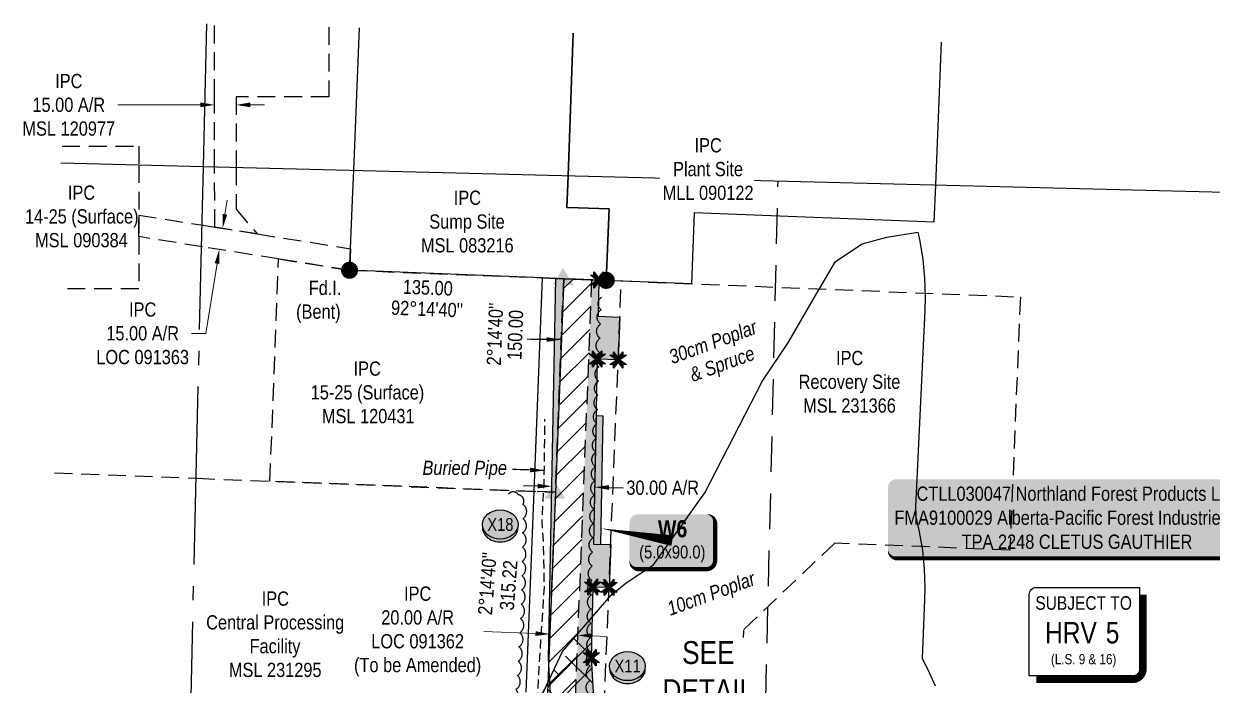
# Model space of a CAD drawing. Extents: x 395420 to 400963, y 6163329 to 6167492.
# Drawn here: x 395462 to 396295, y 6164770 to 6165233 of the extents above; entities that cross this region are included whole.
import ezdxf
from ezdxf.enums import TextEntityAlignment as Align

# ---------------------------------------------------------------- set-up
doc = ezdxf.new("R2010")
doc.units = 0
doc.header["$LTSCALE"] = 5
doc.header["$PDSIZE"] = 0.5
for name, pattern in [('0', [1, 1, 0]), ('foc-ACCESSROAD', [3.75, 2.5, -1.25]), ('foc-LSD', [8, 5, -3]), ('foc-QUARTERLINE', [33, 25, -3, 2, -3]), ('UG_PIPE', [1.875, 1.25, -0.625])]:
    doc.linetypes.add(name, pattern=pattern)
doc.layers.get('Defpoints').update_dxf_attribs({"color": 9})
for name, color, linetype in [('AS-PIPE-UG', 44, 'UG_PIPE'), ('AS-PIPE-UG-T', 44, 'Continuous'), ('AS-WILDLIFE', 131, 'Continuous'), ('C-AR', 13, 'foc-ACCESSROAD'), ('C-RW', 13, 'Continuous'), ('C-WS', 13, 'foc-ACCESSROAD'), ('CG-NOTES', 7, 'Continuous'), ('CTW', 7, 'Continuous'), ('DETAIL-T', 7, 'Continuous'), ('L-BD', 7, 'Continuous'), ('L-MON', 1, 'Continuous'), ('L-QSEC', 8, 'foc-QUARTERLINE'), ('L-SEC', 7, 'Continuous'), ('L-SECTION-LSD', 7, 'foc-LSD'), ('P-CROSSINGS', 250, 'Continuous'), ('P-PROPOSED', 10, 'Continuous'), ('P-PROPOSED-EXISTING-H', 59, 'Continuous'), ('P-PROPOSED-H', 21, 'Continuous'), ('P-TEMP-BLOCKS', 250, 'Continuous'), ('P-TEMP-H', 41, 'Continuous'), ('P-TEMP_WORKSPACE', 46, 'Continuous'), ('P-TXT', 4, 'Continuous'), ('T-BUSH', 110, '0'), ('T-BUSH-T', 110, 'Continuous'), ('WETLAND', 143, 'Continuous')]:
    doc.layers.add(name, color=color, linetype=linetype)
doc.layers.add('C-AR-T', color=13, linetype='Continuous', lineweight=9)
doc.layers.add('C-WS-T', color=13, linetype='Continuous', lineweight=9)
doc.layers.add('NM-WETLAND-H', color=7, linetype='Continuous', true_color=0x8affff)
doc.styles.add('80', font='ARIALN.TTF', dxfattribs={"height": 10})
doc.styles.add('80CG', font='ARIALN.TTF', dxfattribs={"height": 10})
doc.styles.add('80L', font='ARIALN.TTF', dxfattribs={"height": 10})
doc.styles.add('BOLD', font='ARIALNB.TTF')
doc.styles.add('Crossing', font='ARIALN.TTF', dxfattribs={"height": 10})
doc.styles.add('HRV', font='ARIALN.TTF', dxfattribs={"height": 3})
doc.dimstyles.new('Compass 5 000', dxfattribs={"dimscale": 5, "dimtxt": 9, "dimasz": 2, "dimexe": 0.2, "dimexo": 0.0625, "dimgap": 0.5, "dimtad": 0, "dimtih": 1, "dimtoh": 1, "dimzin": 0, "dimdsep": 46, "dimtxsty": '80CG', "dimcen": 0.1, "dimse1": 1, "dimse2": 1, "dimclrd": 256, "dimclrt": 256, "dimaunit": 1, "dimadec": 4, "dimazin": 0, "dimtfac": 0.06, "dimtofl": 0, "dimtmove": 0, "dimatfit": 1, "dimfxl": 0.2, "dimtolj": 1, "dimtzin": 0, "dimlwd": -1, "dimarcsym": 0})

# ---------------------------------------------------------------- blocks, each defined once
blk = doc.blocks.new('fdia')
at = {"color": 255, "const_width": 1}
blk.add_lwpolyline([(-0.5, 0, 1), (0.5, 0, 1)], format="xyb", close=True, dxfattribs=at)
blk = doc.blocks.new('Fdiaa')
blk.add_blockref('fdia', (0, 0))
blk = doc.blocks.new('fdib')
at = {"color": 1, "const_width": 1.6}
blk.add_lwpolyline([(-0.4, 0, 1), (0.4, 0, 1)], format="xyb", close=True, dxfattribs=at)
at = {"color": 1}
blk.add_circle((0, 0), 0.8, dxfattribs=at)
blk = doc.blocks.new('Fdibb')
blk.add_blockref('fdib', (0, 0))
blk = doc.blocks.new('fdicc')
for name in ['Fdibb', 'Fdiaa']:
    blk.add_blockref(name, (0, 0))
blk = doc.blocks.new('FDI')
blk.add_blockref('fdicc', (0, 0))
blk = doc.blocks.new('*U34')
h = blk.add_hatch(color=255)
edge = h.paths.add_edge_path()
edge.add_line((-126.5, -28.5), (126.5, -28.5))
edge.add_arc((126.5, -22.5), 6, 270, 360)
edge.add_line((132.5, -22.5), (132.5, 21))
edge.add_arc((126.5, 21), 6, 0, 90)
edge.add_line((126.5, 27), (-126.5, 27))
edge.add_arc((-126.5, 21), 6, 90, 180)
edge.add_line((-132.5, 21), (-132.5, -22.5))
edge.add_arc((-126.5, -22.5), 6, 180, 270)
at = {"color": 44, "flags": 128}
blk.add_lwpolyline([(-126.5, -28.5, 3, 3, 0), (126.5, -28.5, 3, 3, 0.414214), (132.5, -22.5, 3, 3, 0), (132.5, 21, 3, 0, 0.414214), (126.5, 27, 0, 0, 0), (-126.5, 27, 0, 0, 0.414214), (-132.5, 21, 0, 0, 0), (-132.5, -22.5, 0, 3, 0.414214)], format="xyseb", close=True, dxfattribs=at)
at = {"color": 44, "style": '80'}
blk.add_attdef('ENTER_TEXT_001', (-35.99, -5), '', height=10, dxfattribs=at)
blk = doc.blocks.new('*D52')
at = {"layer": 'C-AR-T', "transparency": 16777216}
for p, q in [((395602.69, 6165099.91), (395604.27, 6165109.78)), ((395597.18, 6165065.35), (395589.38, 6165016.42)), ((395589.38, 6165016.42), (395579.38, 6165016.42))]:
    blk.add_line(p, q, dxfattribs=at)
for points in [[(395601.05, 6165100.17), (395604.34, 6165099.65), (395601.12, 6165090.03)], [(395595.54, 6165065.61), (395598.83, 6165065.09), (395598.76, 6165075.23)]]:
    blk.add_solid(points, dxfattribs=at)
at = {"layer": 'Defpoints', "color": 0, "transparency": 16777216}
for p in [(395609.81, 6165088.65), (395598.76, 6165075.23), (395607.44, 6165073.84)]:
    blk.add_point(p, dxfattribs=at)
at = {"layer": 'C-AR-T', "transparency": 16777216, "insert": (395545.08, 6165016.42), "char_height": 10, "attachment_point": 5, "style": '80CG'}
blk.add_mtext('\\A1;IPC\\P15.00 A/R\\PLOC 091363', dxfattribs=at)
blk = doc.blocks.new('*D53')
at = {"layer": 'C-AR-T', "transparency": 16777216}
for p, q in [((395585.53, 6165176.63), (395527.61, 6165176.62)), ((395620.53, 6165176.63), (395630.53, 6165176.64))]:
    blk.add_line(p, q, dxfattribs=at)
for points in [[(395585.53, 6165178.3), (395585.53, 6165174.96), (395595.53, 6165176.63)], [(395620.53, 6165178.3), (395620.53, 6165174.97), (395610.53, 6165176.63)]]:
    blk.add_solid(points, dxfattribs=at)
at = {"layer": 'Defpoints', "color": 0, "transparency": 16777216}
for p in [(395610.53, 6165176.63), (395595.54, 6165159.51), (395610.53, 6165159.51)]:
    blk.add_point(p, dxfattribs=at)
at = {"layer": 'C-AR-T', "transparency": 16777216, "insert": (395493.32, 6165176.62), "char_height": 10, "attachment_point": 5, "style": '80CG'}
blk.add_mtext('\\A1;IPC\\P15.00 A/R\\PMSL 120977', dxfattribs=at)
blk = doc.blocks.new('STRIA')
blk.add_hatch(color=255).paths.add_polyline_path([(-0.04, 1.52), (-1.47, -0.87), (1.39, -0.87)])
blk = doc.blocks.new('STRIAA')
blk.add_blockref('STRIA', (0, 0))
blk = doc.blocks.new('STRIB')
at = {"color": 1}
blk.add_solid([(-1.12, -0.67), (-0.04, 1.13), (1.04, -0.67)], dxfattribs=at)
blk = doc.blocks.new('STRIBB')
blk.add_blockref('STRIB', (0, 0))
blk = doc.blocks.new('STRICC')
for name in ['STRIAA', 'STRIBB']:
    blk.add_blockref(name, (0, 0))
blk = doc.blocks.new('fdspike')
blk.add_blockref('STRICC', (0, 0))
blk = doc.blocks.new('HRV')
blk.add_lwpolyline([(-35.14, 31.6), (37.21, 31.6), (37.21, -25.54, -0.414214), (32.21, -30.54), (-40.14, -30.54), (-40.14, 26.6, -0.414214)], format="xyb", close=True)
at = {"const_width": 5, "flags": 128}
blk.add_lwpolyline([(-35.14, -33.04), (32.21, -33.04, 0.414214), (39.71, -25.54), (39.71, 26.6)], format="xyb", dxfattribs=at)
at = {"style": '80L'}
blk.add_text('SUBJECT TO', height=9.5, dxfattribs=at).set_placement((-2.01, 13.06), align=Align.BOTTOM_CENTER)
blk.add_attdef('(N.W.1/4 00)', text='', height=7.12, dxfattribs=at).set_placement((-2.01, -24.45), align=Align.BOTTOM_CENTER)
at = {"layer": 'CTW', "color": 3, "style": 'HRV'}
blk.add_text('HRV', height=15, dxfattribs=at).set_placement((-10.88, -0.18), align=Align.MIDDLE_CENTER)
blk.add_attdef('0', text='', height=15, dxfattribs=at).set_placement((18.28, -0.18), align=Align.MIDDLE_CENTER)
blk = doc.blocks.new('xing2')
h = blk.add_hatch(color=50)
h.dxf.hatch_style = 1
edge = h.paths.add_edge_path()
edge.add_ellipse((0, 0), major_axis=(-12.5, 0), ratio=0.816297, start_angle=0, end_angle=360)
h = blk.add_hatch(color=250)
h.dxf.hatch_style = 1
edge = h.paths.add_edge_path()
edge.add_ellipse((0, -2.05), major_axis=(-12.5, 0), ratio=0.816297, start_angle=0, end_angle=180)
edge.add_line((12.5, -2.05), (12.5, 0))
edge.add_ellipse((0, 0), major_axis=(-12.5, 0), ratio=0.816297, start_angle=0, end_angle=180, ccw=False)
edge.add_line((-12.5, 0), (-12.5, -2.05))
at = {"color": 250}
blk.add_ellipse((0, 0), major_axis=(-12.5, 0), ratio=0.816297, dxfattribs=at)
blk.add_ellipse((0, -2.05), major_axis=(-12.5, 0), ratio=0.816297, start_param=0, end_param=3.141593, dxfattribs=at)
at = {"color": 250, "style": 'Crossing'}
blk.add_attdef('CROSSING', text='', height=9, dxfattribs=at).set_placement((0.09, 0.02), align=Align.MIDDLE_CENTER)
at = {"color": 250, "style": 'Crossing', "flags": 1}
for tag, p in [('OWNER', (0.09, -12.49)), ('DESCRIPTION', (0.09, -25.77)), ('LOCATION', (0.09, -39.3)), ('DWG_REF', (0.09, -52.84))]:
    blk.add_attdef(tag, text='', height=9, dxfattribs=at).set_placement(p, align=Align.MIDDLE_CENTER)
blk = doc.blocks.new('*D70')
at = {"layer": 'C-AR-T', "transparency": 16777216}
for p, q in [((395820.33, 6164805.97), (395784.14, 6164807.42)), ((395860.06, 6164804.38), (395870.06, 6164803.98))]:
    blk.add_line(p, q, dxfattribs=at)
for points in [[(395820.39, 6164807.64), (395820.26, 6164804.3), (395830.32, 6164805.57)], [(395860.13, 6164806.05), (395860, 6164802.72), (395850.07, 6164804.78)]]:
    blk.add_solid(points, dxfattribs=at)
at = {"layer": 'Defpoints', "color": 0, "transparency": 16777216}
for p in [(395830.99, 6164822.27), (395850.74, 6164821.48), (395830.32, 6164805.57)]:
    blk.add_point(p, dxfattribs=at)
at = {"layer": 'C-AR-T', "transparency": 16777216, "insert": (395737.75, 6164807.42), "char_height": 10, "attachment_point": 5, "style": '80CG'}
blk.add_mtext('\\A1;IPC\\P20.00 A/R\\PLOC 091362\\P(To be Amended)', dxfattribs=at)
blk = doc.blocks.new('TEMP')
h = blk.add_hatch(color=255)
h.dxf.hatch_style = 1
h.paths.add_polyline_path([(0, 0.25), (-0.67, 1.15), (-0.67, 0.67), (-1.15, 0.67), (-0.25, 0), (-1.15, -0.67), (-0.67, -0.67), (-0.67, -1.15), (0, -0.25), (0.67, -1.15), (0.67, -0.67), (1.15, -0.67), (0.25, 0), (1.15, 0.67), (0.67, 0.67), (0.67, 1.15)])
h.paths.add_polyline_path([(0.57, 0.85), (0.57, 0.57), (0.85, 0.57), (0.08, 0), (0.85, -0.57), (0.57, -0.57), (0.57, -0.85), (0, -0.08), (-0.57, -0.85), (-0.57, -0.57), (-0.85, -0.57), (-0.08, 0), (-0.85, 0.57), (-0.57, 0.57), (-0.57, 0.85), (0, 0.08)], flags=16)
h = blk.add_hatch(color=1)
h.dxf.hatch_style = 1
h.paths.add_polyline_path([(0, 0.08), (-0.57, 0.85), (-0.57, 0.57), (-0.85, 0.57), (-0.08, 0), (-0.85, -0.57), (-0.57, -0.57), (-0.57, -0.85), (0, -0.08), (0.57, -0.85), (0.57, -0.57), (0.85, -0.57), (0.08, 0), (0.85, 0.57), (0.57, 0.57), (0.57, 0.85)])
at = {"color": 1}
for p, q in [((-0.08, 0), (0.08, 0)), ((0, 0.08), (0, -0.08))]:
    blk.add_line(p, q, dxfattribs=at)
at = {"color": 255, "flags": 128}
blk.add_lwpolyline([(-0.25, 0), (-1.15, 0.67), (-0.67, 0.67), (-0.67, 1.15), (0, 0.25), (0.67, 1.15), (0.67, 0.67), (1.15, 0.67), (0.25, 0), (1.15, -0.67), (0.67, -0.67), (0.67, -1.15), (0, -0.25), (-0.67, -1.15), (-0.67, -0.67), (-1.15, -0.67)], close=True, dxfattribs=at)
at = {"color": 1, "flags": 128}
blk.add_lwpolyline([(-0.08, 0), (-0.85, 0.57), (-0.57, 0.57), (-0.57, 0.85), (0, 0.08), (0.57, 0.85), (0.57, 0.57), (0.85, 0.57), (0.08, 0), (0.85, -0.57), (0.57, -0.57), (0.57, -0.85), (0, -0.08), (-0.57, -0.85), (-0.57, -0.57), (-0.85, -0.57)], close=True, dxfattribs=at)
blk = doc.blocks.new('*U91')
h = blk.add_hatch(color=191)
edge = h.paths.add_edge_path()
edge.add_line((-24, -20), (24, -20))
edge.add_arc((24, -14), 6, 270, 360)
edge.add_line((30, -14), (30, 12.5))
edge.add_arc((24, 12.5), 6, 0, 90)
edge.add_line((24, 18.5), (-24, 18.5))
edge.add_arc((-24, 12.5), 6, 90, 180)
edge.add_line((-30, 12.5), (-30, -14))
edge.add_arc((-24, -14), 6, 180, 270)
at = {"color": 250, "flags": 128}
blk.add_lwpolyline([(-24, -20, 3, 3, 0), (24, -20, 3, 3, 0.414214), (30, -14, 3, 3, 0), (30, 12.5, 3, 0, 0.414214), (24, 18.5, 0, 0, 0), (-24, 18.5, 0, 0, 0.414214), (-30, 12.5, 0, 0, 0), (-30, -14, 0, 3, 0.414214)], format="xyseb", close=True, dxfattribs=at)
at = {"flags": 128}
blk.add_lwpolyline([(-49.97, 8.62, 0, 7.5, 0), (0, 0, 0, 0, 0)], format="xyseb", dxfattribs=at)
at = {"color": 250}
for tag, p, height, style in [('TEMP_AREA_W1_001', (-9.21, 2.24), 12, 'BOLD'), ('ENTER_TEXT_001', (-30.66, -12.47), 9, '80')]:
    blk.add_attdef(tag, p, '', height=height, dxfattribs=dict(at, style=style))
blk = doc.blocks.new('*D103')
at = {"layer": 'Defpoints', "color": 0, "transparency": 16777216}
for p in [(395831.94, 6164915.3), (395861.92, 6164914.7), (395861.8, 6164908.57)]:
    blk.add_point(p, dxfattribs=at)
at = {"layer": 'P-TXT', "transparency": 16777216}
for p, q in [((395821.82, 6164909.36), (395811.82, 6164909.56)), ((395871.8, 6164908.37), (395881.8, 6164908.17))]:
    blk.add_line(p, q, dxfattribs=at)
for points in [[(395821.85, 6164911.02), (395821.79, 6164907.69), (395831.82, 6164909.16)], [(395871.83, 6164910.04), (395871.77, 6164906.71), (395861.8, 6164908.57)]]:
    blk.add_solid(points, dxfattribs=at)
at = {"layer": 'P-TXT', "transparency": 16777216, "insert": (395909.46, 6164908.17), "char_height": 10, "attachment_point": 5, "style": '80CG'}
blk.add_mtext('\\A1;30.00 A/R', dxfattribs=at)

msp = doc.modelspace()

# ---------------------------------------------------------------- hatches: boundary and pattern name
at = {"layer": 'NM-WETLAND-H'}
h = msp.add_hatch(dxfattribs=at)
h.set_pattern_fill('ANSI38', color=256, scale=3.998464)
h.set_pattern_definition([(45, (4780.273, 950.443), (-8.976807703, 8.976807703), []), (135, (4780.273, 950.443), (-26.930423108, 8.976807703), [31.737808, -19.0426848])])
h.paths.add_polyline_path([(395863.062, 6164725.474), (395859.443, 6164789.044), (395860, 6164817.3), (395839.34, 6164793.434), (395828.749, 6164770.929), (395827.156, 6164730.271), (395843.991, 6164686.079), (395858.004, 6164649.293), (395858.62, 6164585.718), (395858.623, 6164585.382), (395856.436, 6164522.957), (395889.8, 6164548.144), (395887.179, 6164559.567), (395880.497, 6164596.594), (395866.22, 6164696.556)])
at = {"layer": 'P-PROPOSED-EXISTING-H'}
h = msp.add_hatch(dxfattribs=at)
h.set_pattern_fill('ANSI31', color=256, scale=3.498656)
h.set_pattern_definition([(45, (2778.549, 3725.334), (-7.85470674, 7.85470674), [])])
h.paths.add_polyline_path([(395859.851, 6165054.01), (395839.874, 6165054.793), (395829.437, 6164788.487), (395833.166, 6164722.992), (395834.468, 6164711.078), (395843.991, 6164686.079), (395845.43, 6164686.043)])
at = {"layer": 'P-PROPOSED-H'}
h = msp.add_hatch(color=256, dxfattribs=at)
h.dxf.hatch_style = 1
h.paths.add_polyline_path([(395839.874, 6165054.793), (395834.697, 6165054.996), (395829.437, 6164788.487)])
h = msp.add_hatch(color=256, dxfattribs=at)
h.dxf.hatch_style = 1
h.paths.add_polyline_path([(395866.22, 6164696.556), (395863.062, 6164725.474), (395859.443, 6164789.044), (395860.42, 6164838.571), (395871.842, 6164838.346), (395873.044, 6164868.316), (395861.012, 6164868.554), (395863.575, 6164998.422), (395878.241, 6164997.834), (395879.444, 6165027.798), (395864.167, 6165028.411), (395864.668, 6165053.821), (395859.851, 6165054.01), (395845.43, 6164686.043), (395867.802, 6164685.48)])
at = {"layer": 'P-TEMP-H'}
h = msp.add_hatch(color=256, dxfattribs=at)
h.dxf.hatch_style = 1
h.paths.add_polyline_path([(395866.009, 6164868.455), (395867.784, 6164958.403), (395862.787, 6164958.502), (395861.012, 6164868.554)])

# ---------------------------------------------------------------- linework, layer by layer
at = {"layer": 'AS-PIPE-UG', "flags": 128}
msp.add_lwpolyline([(398408.272, 6164047.334), (398409.155, 6164034.048), (398408.584, 6164028.367), (398404.738, 6164025.946), (398396.27, 6164025.276), (398388.817, 6164025.018), (398373.165, 6164024.767), (398361.218, 6164025.526), (398349.782, 6164026.355), (398341.286, 6164027.179), (398327.656, 6164027.98), (398208.098, 6164028.827), (398118.435, 6164029.396), (398014.006, 6164030.079), (397919.466, 6164031.12), (397785.118, 6164030.684), (397682.179, 6164031.319), (397539.018, 6164030.345), (397523.106, 6164030.601), (397508.069, 6164031.137), (397493.085, 6164031.116), (397476.012, 6164031.028), (397366.649, 6164031.185), (397276.959, 6164031.462), (397263.231, 6164030.17), (397257.399, 6164029.867), (397251.478, 6164028.501), (397247.976, 6164026.539), (397242.908, 6164020.819), (397237.756, 6164016.005), (397231.25, 6164015.107), (397221.399, 6164014.627), (397157.08, 6164017.438), (397046.323, 6164017.403), (396956.547, 6164017.675), (396851.114, 6164018.074), (396740.803, 6164019.102), (396641.904, 6164019.434), (396539.545, 6164019.305), (396444.248, 6164019.444), (396340.057, 6164020.42), (396256.33, 6164020.53), (396237.821, 6164021.407), (396223.065, 6164020.517), (396220.538, 6164022.395), (396213.979, 6164028.103), (396207.146, 6164036.135), (396199.977, 6164045.726), (396192.206, 6164056.606), (396185.213, 6164066.106), (396114.8, 6164160.114), (396054.034, 6164240.664), (395920.391, 6164423.226), (395913.868, 6164431.787), (395906.48, 6164442.085), (395890.766, 6164463.757), (395873.126, 6164486.62), (395858.341, 6164508.433), (395848.719, 6164537.195), (395848.549, 6164551.445), (395847.831, 6164561.638), (395844.826, 6164640.816), (395839.375, 6164670.967), (395833.569, 6164693.487), (395824.627, 6164716.137), (395820.898, 6164734.202), (395821.115, 6164740.671), (395822.899, 6164782.639), (395826.596, 6164838.773), (395825.85, 6164871.213), (395824.971, 6164884.79), (395826.402, 6164912.338), (395826.977, 6164956.381)], dxfattribs=at)
at = {"layer": 'C-AR'}
msp.add_lwpolyline([(395690.738, 6165075.746), (395690.094, 6165060.665), (395640.378, 6165068.59), (395587.047, 6165077.092), (395542.312, 6165084.223), (395542.31, 6165099.408), (395587.399, 6165092.22), (395595.545, 6165090.922), (395625.354, 6165086.169), (395690.738, 6165075.746)], close=True, dxfattribs=at)
at = {"layer": 'C-AR', "flags": 128}
msp.add_lwpolyline([(395845.419, 6164685.762), (395859.851, 6165054.01)], dxfattribs=at)
at = {"layer": 'C-RW'}
for points in [[(395846.821, 6165226.92), (395843.159, 6165126.963), (395842.342, 6165104.696), (395850.339, 6165104.405), (395871.898, 6165103.62), (395869.914, 6165053.566), (395860.328, 6165053.945), (395848.332, 6165054.42), (395840.195, 6165054.742), (395825.346, 6165055.327), (395690.094, 6165060.665), (395690.738, 6165075.746), (395692.217, 6165110.338), (395693.025, 6165130.722), (395696.987, 6165230.663)], [(396104.56, 6165220.48), (396100.564, 6165120.53), (396099.516, 6165094.305), (395931.525, 6165101.021), (395929.532, 6165051.048), (395869.914, 6165053.566), (395871.898, 6165103.62), (395850.339, 6165104.405), (395842.342, 6165104.696), (395843.159, 6165126.963), (395846.821, 6165226.92)], [(395813.695, 6164764.982), (395819.337, 6164905.584), (395825.346, 6165055.327), (395840.195, 6165054.742), (395834.292, 6164905.003), (395827.531, 6164735.741)]]:
    msp.add_lwpolyline(points, dxfattribs=at)
at = {"layer": 'C-WS'}
for points in [[(395675.501, 6165231.2), (395675.506, 6165182.218), (395610.527, 6165182.212), (395610.534, 6165132.789), (395610.537, 6165103.525), (395625.354, 6165086.169), (395595.545, 6165090.922), (395595.539, 6165133.165), (395595.533, 6165182.21), (395595.528, 6165233.198)], [(395488.666, 6165147.719), (395542.303, 6165147.723), (395542.305, 6165134.502), (395542.31, 6165099.408), (395542.312, 6165084.223), (395542.317, 6165047.745), (395486.338, 6165047.761)], [(395483.332, 6164918.693), (395583.265, 6164914.795), (395834.292, 6164905.003), (395831.898, 6164845.088), (395828.945, 6164771.156), (395788.829, 6164696.599), (395783.674, 6164547.031), (395574.885, 6164555.175), (395474.957, 6164559.073)]]:
    msp.add_lwpolyline(points, dxfattribs=at)
for points in [[(395839.874, 6165054.793), (395834.004, 6164905.015), (395819.337, 6164905.584), (395634.276, 6164912.805), (395640.378, 6165068.59), (395690.094, 6165060.665), (395825.346, 6165055.327), (395839.874, 6165054.793)], [(395868.443, 6164753.647), (395880.462, 6165053.185), (396160.062, 6165041.947), (396152.757, 6164864.446), (396030.011, 6164869.32), (395966.076, 6164808.669), (395964.357, 6164749.694), (395868.443, 6164753.647)]]:
    msp.add_lwpolyline(points, close=True, dxfattribs=at)
at = {"layer": 'L-QSEC'}
for p, q in [((395587.616, 6165133.519), (395589.954, 6165233.492)), ((395569.637, 6164359.404), (395587.616, 6165133.519))]:
    msp.add_line(p, q, dxfattribs=at)
at = {"layer": 'L-SEC'}
for p, q in [((395487.648, 6165136.039), (395587.616, 6165133.519)), ((395587.616, 6165133.519), (396392.969, 6165113.201))]:
    msp.add_line(p, q, dxfattribs=at)
at = {"layer": 'L-SECTION-LSD'}
msp.add_line((395971.322, 6164319.402), (395990.293, 6165123.36), dxfattribs=at)
at = {"layer": 'P-PROPOSED', "ltscale": 2, "flags": 128}
msp.add_lwpolyline([(395833.166, 6164722.992), (395829.437, 6164788.487), (395834.697, 6165054.996), (395864.668, 6165053.821), (395864.167, 6165028.411), (395879.444, 6165027.798), (395878.241, 6164997.834), (395863.575, 6164998.422), (395861.012, 6164868.554), (395873.044, 6164868.316), (395871.842, 6164838.346), (395860.42, 6164838.571), (395859.443, 6164789.044), (395863.062, 6164725.474)], dxfattribs=at)
at = {"layer": 'P-TEMP_WORKSPACE', "flags": 128}
msp.add_lwpolyline([(395866.009, 6164868.455), (395867.784, 6164958.403), (395862.787, 6164958.502), (395861.012, 6164868.554)], close=True, dxfattribs=at)
at = {"layer": 'T-BUSH', "flags": 128}
for points in [[(398364.825, 6164068.016, -0.5205671), (398366.315, 6164058.131, -0.5205671), (398361.846, 6164053.467, -0.5205671), (398351.904, 6164054.258, -0.5205671), (398342.028, 6164055.8, -0.5205671), (398333.177, 6164052.766, -0.5205671), (398323.39, 6164050.895, -0.5205671), (398313.406, 6164051.326, -0.5205671), (398303.42, 6164051.777, -0.5205671), (398293.434, 6164052.227, -0.5205671), (398285.074, 6164055.44, -0.5205671), (398275.823, 6164056.792, -0.5205671), (398265.827, 6164056.815, -0.5205671), (398255.83, 6164056.838, -0.5205671), (398245.834, 6164056.862, -0.5205671), (398235.838, 6164056.885, -0.5205671), (398225.842, 6164056.908, -0.5205671), (398215.846, 6164056.931, -0.5205671), (398205.85, 6164056.955, -0.5205671), (398195.854, 6164056.978, -0.5205671), (398185.857, 6164057.001, -0.5205671), (398175.861, 6164057.025, -0.5205671), (398165.865, 6164057.048, -0.5205671), (398155.869, 6164057.071, -0.5205671), (398145.873, 6164057.095, -0.5205671), (398135.877, 6164057.118, -0.5205671), (398125.881, 6164057.141, -0.5205671), (398115.885, 6164057.165, -0.5205671), (398105.888, 6164057.188, -0.5205671), (398095.892, 6164057.211, -0.5205671), (398085.896, 6164057.234, -0.5205671), (398075.9, 6164057.258, -0.5205671), (398065.904, 6164057.281, -0.5205671), (398055.908, 6164057.304, -0.5205671), (398045.912, 6164057.328, -0.5205671), (398035.915, 6164057.351, -0.5205671), (398025.919, 6164057.374, -0.5205671), (398015.923, 6164057.398, -0.5205671), (398005.927, 6164057.421, -0.5205671), (397995.931, 6164057.444, -0.5205671), (397985.935, 6164057.468, -0.5205671), (397975.939, 6164057.491, -0.5205671), (397965.943, 6164057.52, -0.5205671), (397955.947, 6164057.584, -0.5205671), (397945.951, 6164057.648, -0.5205671), (397935.955, 6164057.712, -0.5205671), (397925.959, 6164057.776, -0.5205671), (397915.963, 6164057.84, -0.5205671), (397905.967, 6164057.904, -0.5205671), (397895.971, 6164057.968, -0.5205671), (397885.975, 6164058.032, -0.5205671), (397875.979, 6164058.096, -0.5205671), (397865.983, 6164058.159, -0.5205671), (397855.987, 6164058.223, -0.5205671), (397845.991, 6164058.287, -0.5205671), (397835.995, 6164058.351, -0.5205671), (397825.999, 6164058.415, -0.5205671), (397816.003, 6164058.479, -0.5205671), (397806.007, 6164058.543, -0.5205671), (397796.011, 6164058.607, -0.5205671), (397786.015, 6164058.671, -0.5205671), (397776.019, 6164058.735, -0.5205671), (397766.023, 6164058.799, -0.5205671), (397756.028, 6164058.863, -0.5205671), (397746.032, 6164058.927, -0.5205671), (397736.036, 6164058.991, -0.5205671), (397726.04, 6164059.054, -0.5205671), (397716.044, 6164059.118, -0.5205671), (397706.048, 6164059.182, -0.5205671), (397696.052, 6164059.246, -0.5205671), (397686.056, 6164059.31, -0.5205671), (397676.06, 6164059.374, -0.5205671), (397666.064, 6164059.438, -0.5205671), (397656.068, 6164059.502, -0.5205671), (397646.072, 6164059.566, -0.5205671), (397636.076, 6164059.63, -0.5205671), (397626.08, 6164059.694, -0.5205671), (397616.084, 6164059.758, -0.5205671), (397606.088, 6164059.822, -0.5205671), (397596.092, 6164059.886, -0.5205671), (397586.096, 6164059.95, -0.5205671), (397576.1, 6164060.013, -0.5205671), (397566.104, 6164060.077, -0.5205671), (397556.108, 6164060.141, -0.5205671), (397546.112, 6164060.205, -0.5205671), (397536.117, 6164060.269, -0.5205671), (397526.121, 6164060.333, -0.5205671), (397516.125, 6164060.397, -0.5205671), (397506.129, 6164060.461, -0.5205671), (397496.133, 6164060.525, -0.5205671), (397486.137, 6164060.589, -0.5205671), (397476.141, 6164060.653, -0.5205671), (397466.145, 6164060.717, -0.5205671), (397456.149, 6164060.781, -0.5205671), (397446.153, 6164060.845, -0.5205671), (397436.157, 6164060.909, -0.5205671), (397426.161, 6164060.972, -0.5205671), (397416.165, 6164061.036, -0.5205671), (397406.169, 6164061.1, -0.5205671), (397396.173, 6164061.164, -0.5205671), (397386.187, 6164061.429, -0.5205671), (397376.232, 6164062.338, -0.5205671), (397366.277, 6164063.246, -0.5205671), (397356.323, 6164064.155, -0.5205671), (397346.368, 6164065.064, -0.5205671), (397336.406, 6164065.28, -0.5205671), (397326.435, 6164064.576, -0.5205671), (397316.463, 6164063.871, -0.5205671), (397306.492, 6164063.166, -0.5205671), (397296.521, 6164062.461, -0.5205671), (397286.55, 6164061.756, -0.5205671), (397276.578, 6164061.051, -0.5205671), (397266.607, 6164060.345, -0.5205671), (397256.636, 6164059.64, -0.5205671), (397246.665, 6164058.934, -0.5205671), (397236.693, 6164058.229, -0.5205671), (397226.722, 6164057.524, -0.5205671), (397216.751, 6164056.818, -0.5205671), (397206.78, 6164056.113, -0.5205671), (397196.808, 6164055.407, -0.5205671), (397186.837, 6164054.702, -0.5205671), (397176.866, 6164053.997, -0.5205671), (397166.895, 6164053.291, -0.5205671), (397156.923, 6164052.586, -0.5205671), (397146.952, 6164051.88, -0.5205671), (397136.981, 6164051.175, -0.5205671), (397127.01, 6164050.47, -0.5205671), (397117.039, 6164049.764, -0.5205671), (397107.067, 6164049.059, -0.5205671), (397097.079, 6164048.663, -0.5205671), (397087.09, 6164048.301, -0.5205671), (397077.1, 6164047.938, -0.5205671), (397067.111, 6164047.575, -0.5205671), (397057.121, 6164047.213, -0.5205671), (397047.126, 6164047.212, -0.5205671), (397037.13, 6164047.256, -0.5205671), (397027.134, 6164047.3, -0.5205671), (397017.138, 6164047.343, -0.5205671), (397007.142, 6164047.387, -0.5205671), (396997.145, 6164047.431, -0.5205671), (396987.149, 6164047.475, -0.5205671), (396977.153, 6164047.519, -0.5205671), (396967.157, 6164047.562, -0.5205671), (396957.161, 6164047.606, -0.5205671), (396947.165, 6164047.65, -0.5205671), (396937.169, 6164047.694, -0.5205671), (396927.173, 6164047.737, -0.5205671), (396917.177, 6164047.781, -0.5205671), (396907.181, 6164047.825, -0.5205671), (396897.185, 6164047.869, -0.5205671), (396887.189, 6164047.913, -0.5205671), (396877.193, 6164047.956, -0.5205671), (396867.197, 6164048, -0.5205671), (396857.201, 6164048.044, -0.5205671), (396847.205, 6164048.088, -0.5205671), (396837.208, 6164048.131, -0.5205671), (396827.212, 6164048.175, -0.5205671), (396817.216, 6164048.219, -0.5205671), (396807.22, 6164048.263, -0.5205671), (396797.224, 6164048.306, -0.5205671), (396787.228, 6164048.35, -0.5205671), (396777.232, 6164048.394, -0.5205671), (396767.236, 6164048.438, -0.5205671), (396757.24, 6164048.482, -0.5205671), (396747.244, 6164048.525, -0.5205671), (396737.248, 6164048.569, -0.5205671), (396727.252, 6164048.613, -0.5205671), (396717.256, 6164048.657, -0.5205671), (396707.26, 6164048.7, -0.5205671), (396697.264, 6164048.744, -0.5205671), (396687.267, 6164048.788, -0.5205671), (396677.271, 6164048.832, -0.5205671), (396667.275, 6164048.876, -0.5205671), (396657.279, 6164048.919, -0.5205671), (396647.283, 6164048.963, -0.5205671), (396637.287, 6164049.007, -0.5205671), (396627.291, 6164049.051, -0.5205671), (396617.295, 6164049.094, -0.5205671), (396607.299, 6164049.138, -0.5205671), (396597.303, 6164049.182, -0.5205671), (396587.307, 6164049.226, -0.5205671), (396577.311, 6164049.27, -0.5205671), (396567.315, 6164049.313, -0.5205671), (396557.319, 6164049.357, -0.5205671), (396547.323, 6164049.401, -0.5205671), (396537.327, 6164049.445, -0.5205671), (396527.33, 6164049.488, -0.5205671), (396517.334, 6164049.532, -0.5205671), (396507.338, 6164049.576, -0.5205671), (396497.342, 6164049.62, -0.5205671), (396487.346, 6164049.664, -0.5205671), (396477.35, 6164049.707, -0.5205671), (396467.354, 6164049.751, -0.5205671), (396457.358, 6164049.795, -0.5205671), (396447.362, 6164049.839, -0.5205671), (396437.366, 6164049.882, -0.5205671), (396427.37, 6164049.926, -0.5205671), (396417.374, 6164049.97, -0.5205671), (396407.378, 6164050.014, -0.5205671), (396397.382, 6164050.058, -0.5205671), (396387.386, 6164050.101, -0.5205671), (396377.389, 6164050.145, -0.5205671), (396367.393, 6164050.189, -0.5205671), (396357.397, 6164050.233, -0.5205671), (396347.401, 6164050.276, -0.5205671), (396337.405, 6164050.32, -0.5205671), (396327.409, 6164050.364, -0.5205671), (396317.413, 6164050.408, -0.5205671), (396307.417, 6164050.452, -0.5205671), (396297.421, 6164050.495, -0.5205671), (396287.425, 6164050.539, -0.5205671), (396277.511, 6164051.087, -0.5205671), (396268.024, 6164054.236, -0.5205671), (396258.537, 6164057.384, -0.5205671), (396249.86, 6164062.2, -0.5205671), (396241.527, 6164067.72, -0.5205671), (396233.249, 6164073.314, -0.5205671), (396225.739, 6164079.911, -0.5205671), (396218.229, 6164086.508, -0.5205671), (396210.719, 6164093.105, -0.5205671), (396203.209, 6164099.702, -0.5205671), (396195.949, 6164106.535, -0.5205671), (396189.811, 6164114.425, -0.5205671), (396183.674, 6164122.315, -0.5205671), (396177.536, 6164130.205, -0.5205671), (396171.398, 6164138.095, -0.5205671), (396165.26, 6164145.985, -0.5205671), (396159.122, 6164153.874, -0.5205671), (396153.017, 6164161.79, -0.5205671), (396147.024, 6164169.79, -0.5205671), (396141.03, 6164177.79, -0.5205671), (396135.036, 6164185.789, -0.5205671), (396129.043, 6164193.789, -0.5205671), (396123.049, 6164201.789, -0.5205671), (396117.055, 6164209.789, -0.5205671), (396111.062, 6164217.789, -0.5205671), (396105.068, 6164225.789, -0.5205671), (396099.074, 6164233.789, -0.5205671), (396093.081, 6164241.789, -0.5205671), (396087.087, 6164249.789, -0.5205671), (396081.093, 6164257.789, -0.5205671), (396075.1, 6164265.789, -0.5205671), (396069.106, 6164273.789, -0.5205671), (396063.112, 6164281.789, -0.5205671), (396057.119, 6164289.789, -0.5205671), (396051.125, 6164297.789, -0.5205671), (396045.131, 6164305.789, -0.5205671), (396039.138, 6164313.789, -0.5205671), (396033.144, 6164321.789, -0.5205671), (396027.485, 6164330.028, -0.5205671), (396021.87, 6164338.297, -0.5205671), (396016.255, 6164346.567, -0.5205671), (396010.639, 6164354.837, -0.5205671), (396005.024, 6164363.107, -0.5205671), (395999.408, 6164371.377, -0.5205671), (395993.793, 6164379.647, -0.5205671), (395988.178, 6164387.917, -0.5205671), (395982.562, 6164396.186, -0.5205671), (395976.902, 6164404.425, -0.5205671), (395971.134, 6164412.59, -0.5205671), (395965.366, 6164420.754, -0.5205671), (395960.819, 6164429.515, -0.5205671), (395958.167, 6164439.092, -0.5205671), (395960.205, 6164448.878, -0.5205671), (395954.881, 6164457.066, -0.5205671), (395948.967, 6164465.125, -0.5205671), (395943.054, 6164473.184, -0.5205671), (395937.14, 6164481.243, -0.5205671), (395931.226, 6164489.303, -0.5205671), (395925.313, 6164497.362, -0.5205671), (395919.399, 6164505.421, -0.5205671), (395913.485, 6164513.48, -0.5205671), (395907.571, 6164521.539, -0.5205671), (395901.658, 6164529.599, -0.5205671), (395896.07, 6164537.819, -0.5205671), (395893.252, 6164547.41, -0.5205671), (395890.434, 6164557.001, -0.5205671), (395887.615, 6164566.591, -0.5205671), (395884.797, 6164576.182, -0.5205671), (395883.21, 6164586.02, -0.5205671), (395882.104, 6164595.955, -0.5205671), (395880.998, 6164605.889, -0.5205671), (395877.531, 6164615.254, -0.5205671), (395874.008, 6164624.604, -0.5205671), (395872.669, 6164634.511, -0.5205671), (395871.331, 6164644.417, -0.5205671), (395869.993, 6164654.323, -0.5205671), (395868.455, 6164664.199, -0.5205671), (395866.827, 6164674.062, -0.5205671), (395865.2, 6164683.925, -0.5205671), (395863.572, 6164693.787, -0.5205671), (395861.632, 6164703.59, -0.5205671), (395859.469, 6164713.349, -0.5205671), (395857.715, 6164723.178, -0.5205671), (395857.875, 6164733.173, -0.5205671), (395858.034, 6164743.168, -0.5205671), (395858.194, 6164753.162, -0.5205671), (395858.353, 6164763.157, -0.5205671), (395858.513, 6164773.152, -0.5205671), (395858.673, 6164783.147, -0.5205671), (395858.832, 6164793.142, -0.5205671), (395858.992, 6164803.137, -0.5205671), (395859.151, 6164813.132, -0.5205671), (395859.311, 6164823.127, -0.5205671), (395859.527, 6164833.12, -0.5205671), (395859.812, 6164843.112, -0.5205671), (395860.097, 6164853.104, -0.5205671), (395860.382, 6164863.097, -0.5205671), (395860.667, 6164873.089, -0.5205671), (395860.952, 6164883.081, -0.5205671), (395861.237, 6164893.073, -0.5205671), (395861.54, 6164903.064, -0.5205671), (395861.909, 6164913.054, -0.5205671), (395862.277, 6164923.043, -0.5205671), (395862.646, 6164933.032, -0.5205671), (395863.015, 6164943.022, -0.5205671), (395863.383, 6164953.011, -0.5205671), (395863.752, 6164963, -0.5205671), (395864.121, 6164972.99, -0.5205671), (395864.489, 6164982.979, -0.5205671), (395864.858, 6164992.969, -0.5205671), (395865.227, 6165002.958, -0.5205671), (395865.595, 6165012.947, -0.5205671), (395865.964, 6165022.937, -0.5205671), (395866.332, 6165032.926, -0.5205671), (395866.66, 6165041.798, -0.5205671)], [(395788.046, 6164602.289, 0.5205671), (395789.065, 6164612.233, 0.5205671), (395790.084, 6164622.177, 0.5205671), (395791.103, 6164632.121, 0.5205671), (395790.871, 6164642.101, 0.5205671), (395790.422, 6164652.087, 0.5205671), (395789.972, 6164662.073, 0.5205671), (395789.523, 6164672.059, 0.5205671), (395789.102, 6164682.045, 0.5205671), (395789.236, 6164692.041, 0.5205671), (395789.369, 6164702.036, 0.5205671), (395789.503, 6164712.031, 0.5205671), (395789.637, 6164722.026, 0.5205671), (395789.771, 6164732.022, 0.5205671), (395794.384, 6164740.248, 0.5205671), (395801.116, 6164747.637, 0.5205671), (395804.758, 6164756.926, 0.5205671), (395806.459, 6164766.731, 0.5205671), (395807.673, 6164776.652, 0.5205671), (395808.205, 6164786.634, 0.5205671), (395808.737, 6164796.616, 0.5205671), (395809.269, 6164806.598, 0.5205671), (395809.8, 6164816.58, 0.5205671), (395810.332, 6164826.562, 0.5205671), (395810.637, 6164836.552, 0.5205671), (395810.804, 6164846.547, 0.5205671), (395810.972, 6164856.542, 0.5205671), (395811.139, 6164866.536, 0.5205671), (395811.307, 6164876.531, 0.5205671), (395811.474, 6164886.526, 0.5205671), (395811.642, 6164896.521, 0.5205671), (395808.383, 6164903.303, 0.5205671), (395801.331, 6164903.639, 0.5205671)]]:
    msp.add_lwpolyline(points, format="xyb", dxfattribs=at)
at = {"layer": 'WETLAND'}
msp.add_lwpolyline([(395820.654, 6164753.727), (395839.34, 6164793.434), (395873.403, 6164832.782), (395883.873, 6164841.594), (395902.989, 6164854.164), (395938.901, 6164904.675), (395979.193, 6164982.63), (395997.587, 6165010.367), (396014.813, 6165040.148), (396030.58, 6165066.717), (396049.265, 6165079.272), (396066.492, 6165083.944), (396088.116, 6165087.403), (396089.601, 6165081.032), (396091.732, 6165068.124), (396093.014, 6165055.105), (396093.443, 6165042.029), (396093.211, 6165032.418), (396086.347, 6164889.798), (396089.278, 6164877.23), (396091.409, 6164864.322), (396092.691, 6164851.302), (396093.119, 6164838.227), (396092.945, 6164829.872), (396091.21, 6164788.396), (396094.983, 6164781.199), (396100.382, 6164769.282)], dxfattribs=at)

# ---------------------------------------------------------------- block references
at = {"layer": 'AS-WILDLIFE'}
ref = msp.add_blockref('*U34', (396199.817, 6164887.201), dxfattribs=at)
ref.add_attrib('ENTER_TEXT_001', 'CTLL030047 Northland Forest Products Ltd.', (396087.317, 6164899.038), dxfattribs={"layer": '0', "color": 44, "height": 10, "style": '80'})
ref.add_attrib('ENTER_TEXT_002', 'FMA9100029 Alberta-Pacific Forest Industries Inc.', (396071.833, 6164882.201), dxfattribs={"layer": '0', "color": 44, "height": 10, "style": '80'})
ref.add_attrib('ENTER_TEXT_003', 'TPA 2248 CLETUS GAUTHIER', (396118.91, 6164865.357), dxfattribs={"layer": '0', "color": 44, "height": 10, "style": '80'})
at = {"layer": 'CG-NOTES', "xscale": 0.999616, "yscale": 0.999616, "zscale": 0.999616}
msp.add_blockref('HRV', (396206.409, 6164806.75), dxfattribs=at).add_auto_attribs({'(N.W.1/4 00)': '(L.S. 9 & 16)', '0': '5'})
at = {"layer": 'L-MON', "xscale": 4.99808, "yscale": 4.99808, "zscale": 4.99808}
for name, p in [('FDI', (395690.034, 6165060.665)), ('FDI', (395869.904, 6165053.616)), ('TEMP', (395863.575, 6164998.422)), ('TEMP', (395878.241, 6164997.834)), ('TEMP', (395860.42, 6164838.571)), ('TEMP', (395871.842, 6164838.346))]:
    msp.add_blockref(name, p, dxfattribs=at)
at = {"layer": 'L-MON', "color": 2, "xscale": 4.99808, "yscale": 4.99808, "zscale": 4.99808}
for name, p in [('fdspike', (395839.799, 6165054.777)), ('TEMP', (395864.668, 6165053.821)), ('fdspike', (395834.162, 6164904.975)), ('TEMP', (395859.443, 6164789.044))]:
    msp.add_blockref(name, p, dxfattribs=at)
at = {"layer": 'P-CROSSINGS', "xscale": 0.999616, "yscale": 0.999616, "zscale": 0.999616}
for p, values in [((395795.63, 6164882.432), {'CROSSING': 'X18'}), ((395884.779, 6164783.157), {'CROSSING': 'X11'})]:
    msp.add_blockref('xing2', p, dxfattribs=at).add_auto_attribs(values)
at = {"layer": 'P-TEMP-BLOCKS'}
ref = msp.add_blockref('*U91', (395916.182, 6164871.101), dxfattribs=dict(at, xscale=0.999616, yscale=0.999616, zscale=0.999616))
ref.add_attrib('TEMP_AREA_W1_001', 'W6', (395906.097, 6164873.447), dxfattribs={"layer": '0', "color": 250, "height": 11.9954, "style": 'BOLD'})
ref.add_attrib('ENTER_TEXT_001', '(5.0x90.0)', (395892.982, 6164858.636), dxfattribs={"layer": '0', "color": 250, "height": 8.9965, "style": '80'})

# ---------------------------------------------------------------- texts
at = {"layer": 'AS-PIPE-UG-T', "insert": (395726.515, 6164927.143), "char_height": 9.99616, "attachment_point": 1, "style": '80L'}
msp.add_mtext_dynamic_manual_height_columns('\\pi14.641;{\\fArial Narrow|b0|i1|c0|p34;Buried Pipe}', width=87.69763, gutter_width=50, heights=[0], dxfattribs=at)
at = {"layer": 'C-WS-T', "char_height": 9.99616, "attachment_point": 1, "style": '80L'}
for s, width, insert in [('\\pi30.735;IPC\\P\\pi0.67883;14-25 (Surface)\\P\\pi7.7361;MSL 090384', 78.99495, (395461.967, 6165120.093)), ('\\pi55.108;IPC\\P\\pi37.962;Sump Site\\P\\pi32.098;MSL 083216', 127.73905, (395707.968, 6165116.489)), ('\\pi39.283;IPC\\P\\pi13.092;Recovery Site\\P\\pi16.273;MSL 231366', 96.08909, (395991.608, 6165004.162)), ('\\pi55.108;IPC\\P\\pi25.051;15-25 (Surface)\\P\\pi32.886;MSL 120431', 127.73905, (395637.782, 6164996.749)), ('\\pi39.283;IPC\\P\\pi0.34118;Central Processing \\P\\pi30.759;Facility\\P\\pi16.239;MSL 231295', 96.08909, (395589.246, 6164835.486))]:
    msp.add_mtext_dynamic_manual_height_columns(s, width=width, gutter_width=50, heights=[0], dxfattribs=dict(at, insert=insert))
at = {"layer": 'L-BD', "style": '80L'}
for s, rotation, p in [('135.00', 357.7558, (395744.901, 6165048.511)), ("92°14'40''", 357.7558, (395744.314, 6165033.528)), ("2°14'40''", 87.7558, (395791.892, 6165015.879)), ('150.00', 87.7558, (395806.126, 6165015.321)), ("2°14'40''", 85.592257, (395786.53, 6164840.963)), ('315.22', 85.592257, (395801.48, 6164839.811))]:
    msp.add_text(s, height=9.9962, rotation=rotation, dxfattribs=at).set_placement(p, align=Align.MIDDLE)
at = {"layer": 'L-MON', "insert": (395651.796, 6165053.36), "char_height": 10, "attachment_point": 1, "style": '80L'}
msp.add_mtext_dynamic_manual_height_columns('\\pi9.6274;Fd.I.\\P\\pi0.8007;(Bent)', width=30.60971, gutter_width=50, heights=[0], dxfattribs=at)

# ---------------------------------------------------------------- dimensions: what is measured, and where the dimension line sits
at = {"layer": 'C-AR-T'}
for base, p1, p2, angle, text, picture, middle in [((395610.528, 6165176.633), (395595.536, 6165159.511), (395610.53, 6165159.513), 0.007942, 'IPC\\P15.00 A/R\\PMSL 120977', '*D53', (395493.323, 6165176.622)), ((395598.757, 6165075.225), (395609.805, 6165088.648), (395607.444, 6165073.84), 260.941431, 'IPC\\P15.00 A/R\\PLOC 091363', '*D52', (395545.081, 6165016.419)), ((395830.32, 6164805.571), (395850.738, 6164821.478), (395830.987, 6164822.267), 177.712602, 'IPC\\P20.00 A/R\\PLOC 091362\\P(To be Amended)', '*D70', (395737.755, 6164807.416))]:
    dim = msp.add_linear_dim(base=base, p1=p1, p2=p2, angle=angle, text=text, dimstyle='Compass 5 000', dxfattribs=at)
    dim.commit()
    dim.dimension.update_dxf_attribs({"geometry": picture, "text_midpoint": middle, "dimtype": 161})
at = {"layer": 'P-TXT'}
dim = msp.add_aligned_dim(p1=(395831.94, 6164915.296), p2=(395861.923, 6164914.704), distance=-6.136, text='30.00 A/R', dimstyle='Compass 5 000', dxfattribs=at)
dim.commit()
dim.dimension.update_dxf_attribs({"geometry": '*D103', "text_midpoint": (395909.465, 6164908.175)})

# ---------------------------------------------------------------- leaders
at = {"layer": 'AS-PIPE-UG-T', "path_type": 1}
msp.add_leader([(395826.549, 6164920.268), (395804.195, 6164921.066)], dimstyle='Compass 5 000', override={"dimgap": 0.5, "dimtad": 0}, dxfattribs=at)
at = {"layer": 'L-BD', "path_type": 1}
msp.add_leader([(395838.198, 6165012.028), (395814.486, 6165012.26)], dimstyle='Compass 5 000', override={"dimgap": 0.5, "dimtad": 0}, dxfattribs=at)

# ---------------------------------------------------------------- next in the draw order: texts
at = {"layer": 'C-WS-T', "insert": (395908.967, 6165153.287), "char_height": 9.99616, "attachment_point": 1, "style": '80L', "bg_fill": 3, "box_fill_scale": 1.15, "bg_fill_color": 256, "bg_fill_true_color": 256, "bg_fill_transparency": 0}
msp.add_mtext_dynamic_manual_height_columns('\\pi22.833;IPC\\P\\pi7.774;Plant Site\\P\\pi0.48828;MLL 090122', width=63.19004, gutter_width=50, heights=[0], dxfattribs=at)
at = {"layer": 'DETAIL-T', "color": 3, "insert": (395941.437, 6164765.991), "char_height": 15.9939, "width": 63.61169, "attachment_point": 5, "style": '80CG', "bg_fill": 3, "box_fill_scale": 1.15, "bg_fill_color": 256, "bg_fill_true_color": 256, "bg_fill_transparency": 0}
msp.add_mtext("SEE\\PDETAIL\\P'D'", dxfattribs=at)
at = {"layer": 'T-BUSH-T', "char_height": 9.99616, "attachment_point": 1, "rotation": 20, "style": '80L', "bg_fill": 3, "box_fill_scale": 1.15, "bg_fill_color": 256, "bg_fill_true_color": 256, "bg_fill_transparency": 0}
for s, insert in [('\\pi0.3762;{\\fArial Narrow|b0|i1|c0|p34;30cm Poplar \\P\\pi9.745;& Spruce}', (395912.379, 6165004.009)), ('\\pi0.91146;{\\fArial Narrow|b0|i1|c0|p34;10cm Poplar }', (395910.611, 6164827.456))]:
    msp.add_mtext_dynamic_manual_height_columns(s, width=65.40696, gutter_width=100, heights=[0], dxfattribs=dict(at, insert=insert))

doc.saveas('drawing.dxf')
